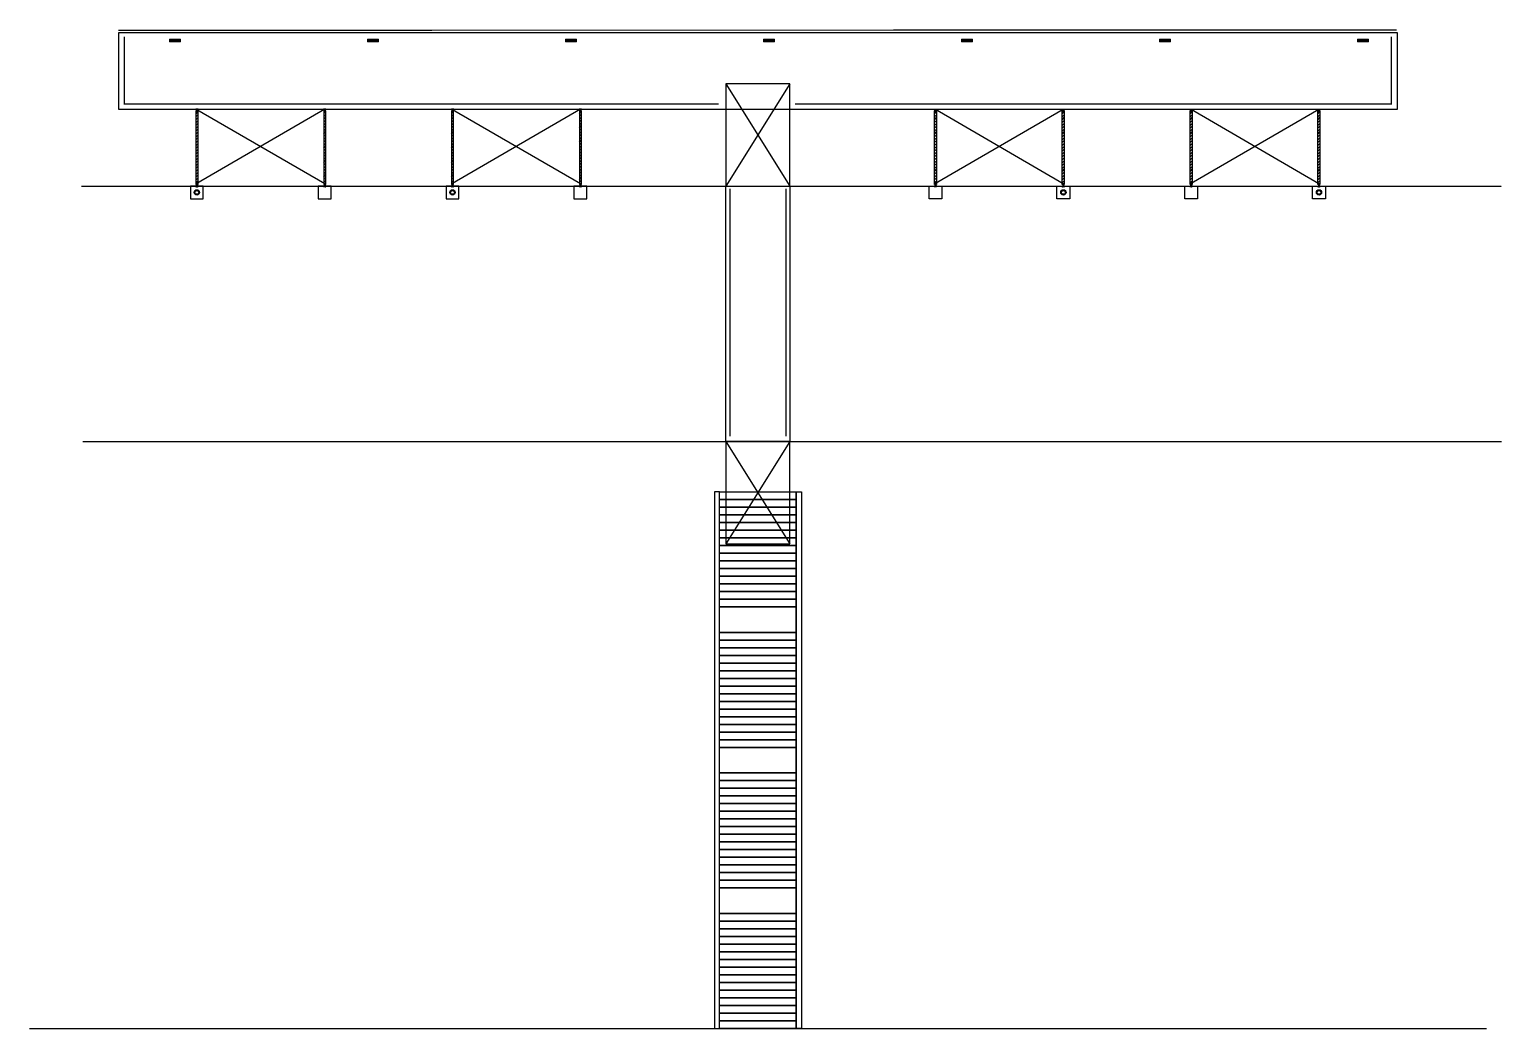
# Model space of a CAD drawing. Header units: millimetres. Extents: x -117610 to -60024, y -28790 to 10299.
import ezdxf

# ---------------------------------------------------------------- set-up
doc = ezdxf.new("R2010")
doc.units = ezdxf.units.MM
doc.header["$LTSCALE"] = 1000
doc.header["$MEASUREMENT"] = 0
doc.linetypes.add('DASH', pattern=[0.35, 0.25, -0.1])
doc.linetypes.add('DOTE', pattern=[2.42, 2, -0.2, 0.02, -0.2])
doc.layers.add('00标注文字', color=2, linetype='Continuous', lineweight=15)
doc.layers.add('DOTE', color=1, linetype='Continuous')
doc.layers.add('PUB_DIM', color=3, linetype='Continuous')
pattern_1 = [(45, (-111930.77, -47433.57), (-56.1266, 56.1266), [])]
pattern_2 = [(45, (-106930.77, -47433.57), (-56.1266, 56.1266), [])]

# ---------------------------------------------------------------- blocks, each defined once
blk = doc.blocks.new('游艇码头系船柱')
at = {"layer": '00标注文字', "color": 2}
for p, q in [((0.04, 0.1), (0.045, 0.1)), ((0.04, 0.05), (0.045, 0.05)), ((0.045, 0.1), (0.045, 0.05)), ((0.045, 0.095), (0.096, 0.095)), ((0.045, 0.055), (0.096, 0.055)), ((0.15, 0.11), (0.19, 0.11)), ((0.15, 0.04), (0.19, 0.04)), ((0.43, 0.095), (0.18, 0.095)), ((0.43, 0.055), (0.18, 0.055)), ((0.46, 0.11), (0.42, 0.11)), ((0.46, 0.04), (0.42, 0.04)), ((0.565, 0.095), (0.514, 0.095)), ((0.565, 0.055), (0.514, 0.055)), ((0.57, 0.1), (0.565, 0.1)), ((0.565, 0.1), (0.565, 0.05)), ((0.57, 0.05), (0.565, 0.05))]:
    blk.add_line(p, q, dxfattribs=at)
blk.add_lwpolyline([(0, 0.15), (0.61, 0.15), (0.61, 0), (0, 0)], close=True, dxfattribs=at)
for centre in [(0.13, 0.075), (0.48, 0.075)]:
    blk.add_circle(centre, 0.04, dxfattribs=at)
at = {"layer": '00标注文字', "color": 8}
for centre in [(0.13, 0.075), (0.48, 0.075)]:
    blk.add_circle(centre, 0.035, dxfattribs=at)
at = {"layer": '00标注文字', "color": 2}
for centre, radius, start, end in [((0.046, 0.075), 0.0256, 102.68038, 257.31962), ((0.151, 0.075), 0.035, 325.1501, 34.8499), ((0.19, 0.075), 0.035, 34.8499, 90), ((0.19, 0.075), 0.035, 270, 325.1501), ((0.42, 0.075), 0.035, 90, 145.1501), ((0.42, 0.075), 0.035, 214.8499, 270), ((0.459, 0.075), 0.035, 145.1501, 214.8499), ((0.564, 0.075), 0.0256, 282.68038, 77.31962)]:
    blk.add_arc(centre, radius, start, end, dxfattribs=at)
blk = doc.blocks.new('*U6')
at = {"layer": '00标注文字', "xscale": -693.1336901761795, "yscale": 693.1336901761795, "zscale": 693.1336901761795}
blk.add_blockref('游艇码头系船柱', (211, -52), dxfattribs=at)
blk = doc.blocks.new('*U7')
at = {"color": 0, "linetype": 'ByBlock', "lineweight": -2, "transparency": 16777216}
for p in [(0, 0), (7745, 0), (15490, 0), (23235, 0), (30980, 0), (38725, 0), (46470, 0)]:
    blk.add_blockref('*U6', p, dxfattribs=at)
blk = doc.blocks.new('*U8')
blk.add_lwpolyline([(-1500, 150), (1500, 150), (1500, -150), (-1500, -150)], close=True)
blk = doc.blocks.new('*U9')
at = {"color": 0, "linetype": 'ByBlock', "lineweight": -2, "transparency": 16777216}
for p in [(0, 0), (0, -300), (0, -600), (0, -900), (0, -1200), (0, -1500), (0, -1800), (0, -2100), (0, -2400), (0, -2700), (0, -3000), (0, -3300), (0, -3600), (0, -3900), (0, -4200)]:
    blk.add_blockref('*U8', p, dxfattribs=at)
blk = doc.blocks.new('M24_90')
at = {"layer": 'PUB_DIM'}
for p, q in [((-11, 11), (-14, 10)), ((-11, 11), (-7, 10)), ((-11, 11), (11, 11)), ((-7, 10), (0, 11)), ((-7, 10), (-7, 0)), ((0, 11), (7, 10)), ((11, 11), (7, 10)), ((7, 10), (7, 0)), ((11, 11), (14, 10)), ((-11, -74), (-14, -73)), ((-11, -74), (-7, -73)), ((-11, -74), (11, -74)), ((-7, -73), (-7, -58)), ((-7, -73), (0, -74)), ((0, -74), (7, -73)), ((7, -73), (7, -58)), ((11, -74), (7, -73)), ((11, -74), (14, -73))]:
    blk.add_line(p, q, dxfattribs=at)
for points in [[(-14, 10), (14, 10), (14, 0), (-14, 0)], [(-8, 0), (8, 0), (8, -77), (-8, -77)], [(-15, -52), (15, -52), (15, -55), (-15, -55)], [(-14, -73), (14, -73), (14, -58), (-14, -58)]]:
    blk.add_lwpolyline(points, close=True, dxfattribs=at)
blk = doc.blocks.new('ahjshdasda')
at = {"layer": 'PUB_DIM'}
for p, q in [((39726, 54601), (39726, 54591)), ((39727, 54601), (39727, 54591)), ((39729, 54601), (39729, 54591)), ((39731, 54601), (39731, 54591))]:
    blk.add_line(p, q, dxfattribs=at)
for points in [[(39720, 54602), (39737, 54602), (39737, 54600), (39720, 54600)], [(39729, 54599), (39729, 54580), (39728, 54580), (39728, 54599)]]:
    blk.add_lwpolyline(points, close=True, dxfattribs=at)
at = {"layer": 'PUB_DIM', "xscale": 0.08773124708293675, "yscale": 0.08773124708293675, "zscale": 0.08773124708293675, "rotation": 90.01075038123389}
blk.add_blockref('M24_90', (39726, 54594), dxfattribs=at)
blk = doc.blocks.new('M16膨胀螺栓')
at = {"layer": 'PUB_DIM'}
for p, q in [((-12, 12), (-16, 10)), ((-12, 12), (-8, 10)), ((-12, 12), (12, 12)), ((-8, 10), (0, 12)), ((0, 12), (8, 10)), ((12, 12), (8, 10)), ((12, 12), (16, 10)), ((-8, -84), (-12, -103)), ((-12, -103), (-12, -112)), ((-12, -112), (12, -112)), ((-10, -112), (-10, -112)), ((0, -128), (-10, -123)), ((-5, -117), (5, -117)), ((-2, -107), (-4, -112)), ((-1, -84), (-2, -107)), ((0, -128), (10, -123)), ((1, -84), (2, -107)), ((2, -107), (4, -112)), ((8, -84), (12, -103)), ((10, -112), (10, -112)), ((12, -103), (12, -112))]:
    blk.add_line(p, q, dxfattribs=at)
for points in [[(-16, 10), (16, 10), (16, 0), (-16, 0)], [(-8, 22), (8, 22), (8, -73), (-8, -73)], [(-10, -18), (10, -18), (10, -123), (-10, -123)], [(-8, -79), (8, -79), (8, -84), (-8, -84)]]:
    blk.add_lwpolyline(points, close=True, dxfattribs=at)
for centre, start, end in [((-5, -112), 180, 270), ((5, -112), 270, 0)]:
    blk.add_arc(centre, 5, start, end, dxfattribs=at)
blk = doc.blocks.new('hjashdasda')
at = {"layer": 'DOTE', "linetype": 'DOTE', "ltscale": 0.005}
for p, q in [((37896, 49659), (37896, 49655)), ((37909, 49660), (37909, 49655))]:
    blk.add_line(p, q, dxfattribs=at)
at = {"layer": 'DOTE', "linetype": 'DOTE', "ltscale": 0.02}
for p, q in [((37907, 49665), (37897, 49665)), ((37903, 49683), (37903, 49656))]:
    blk.add_line(p, q, dxfattribs=at)
at = {"layer": 'PUB_DIM'}
for p, q in [((37896, 49657), (37896, 49656)), ((37897, 49657), (37897, 49656)), ((37900, 49657), (37900, 49669)), ((37905, 49669), (37900, 49669)), ((37902, 49657), (37902, 49669)), ((37903, 49657), (37903, 49669)), ((37905, 49657), (37905, 49669)), ((37908, 49657), (37908, 49656)), ((37909, 49657), (37909, 49656))]:
    blk.add_line(p, q, dxfattribs=at)
for points in [[(37911, 49656), (37894, 49656), (37894, 49657), (37911, 49657)], [(37902, 49661), (37902, 49682), (37903, 49682), (37903, 49661)]]:
    blk.add_lwpolyline(points, close=True, dxfattribs=at)
at = {"layer": 'PUB_DIM', "yscale": 0.08773124708293675, "zscale": 0.08773124708293675}
for name, p, xscale, rotation in [('M16膨胀螺栓', (37896, 49657), -0.08773124708293675, 359.9999999999325), ('M24_90', (37905, 49665), 0.08773124708293675, 270)]:
    blk.add_blockref(name, p, dxfattribs=dict(at, xscale=xscale, rotation=rotation))
at = {"layer": 'PUB_DIM', "xscale": 0.08773124708293675, "yscale": 0.08773124708293675, "zscale": 0.08773124708293675}
blk.add_blockref('M16膨胀螺栓', (37909, 49657), dxfattribs=at)
blk = doc.blocks.new('*U10')
blk.add_lwpolyline([(-1500, 150), (1500, 150), (1500, -150), (-1500, -150)], close=True)
blk = doc.blocks.new('*U11')
at = {"color": 0, "linetype": 'ByBlock', "lineweight": -2, "transparency": 16777216}
for p in [(0, 0), (0, -300), (0, -600), (0, -900), (0, -1200), (0, -1500), (0, -1800), (0, -2100), (0, -2400), (0, -2700), (0, -3000), (0, -3300), (0, -3600), (0, -3900), (0, -4200)]:
    blk.add_blockref('*U10', p, dxfattribs=at)
blk = doc.blocks.new('*U12')
blk.add_lwpolyline([(-1500, 150), (1500, 150), (1500, -150), (-1500, -150)], close=True)
blk = doc.blocks.new('*U13')
at = {"color": 0, "linetype": 'ByBlock', "lineweight": -2, "transparency": 16777216}
for p in [(0, 0), (0, -300), (0, -600), (0, -900), (0, -1200), (0, -1500), (0, -1800), (0, -2100), (0, -2400), (0, -2700), (0, -3000), (0, -3300), (0, -3600), (0, -3900), (0, -4200)]:
    blk.add_blockref('*U12', p, dxfattribs=at)
blk = doc.blocks.new('*U14')
blk.add_lwpolyline([(-1500, 150), (1500, 150), (1500, -150), (-1500, -150)], close=True)
blk = doc.blocks.new('*U15')
at = {"color": 0, "linetype": 'ByBlock', "lineweight": -2, "transparency": 16777216}
for p in [(0, 0), (0, -300), (0, -600), (0, -900), (0, -1200), (0, -1500), (0, -1800), (0, -2100), (0, -2400), (0, -2700), (0, -3000), (0, -3300), (0, -3600), (0, -3900), (0, -4200)]:
    blk.add_blockref('*U14', p, dxfattribs=at)

msp = doc.modelspace()

# ---------------------------------------------------------------- hatches: boundary and pattern name
h = msp.add_hatch()
h.set_pattern_fill('ANSI31', color=3, scale=50)
h.set_pattern_definition(pattern_2)
h.paths.add_polyline_path([(-111016, 4235), (-111096, 4235), (-111096, 7109), (-111016, 7109)])
h = msp.add_hatch()
h.set_pattern_fill('ANSI31', color=3, scale=50)
h.set_pattern_definition(pattern_1)
h.paths.add_polyline_path([(-106016, 4235), (-106096, 4235), (-106096, 7109), (-106016, 7109)])
h = msp.add_hatch()
h.set_pattern_fill('ANSI31', color=3, scale=50)
h.set_pattern_definition(pattern_2)
h.paths.add_polyline_path([(-101016, 4235), (-101096, 4235), (-101096, 7109), (-101016, 7109)])
h = msp.add_hatch()
h.set_pattern_fill('ANSI31', color=3, scale=50)
h.set_pattern_definition(pattern_1)
h.paths.add_polyline_path([(-96016, 4235), (-96096, 4235), (-96096, 7109), (-96016, 7109)])
h = msp.add_hatch()
h.set_pattern_fill('ANSI31', color=3, scale=50)
h.set_pattern_definition([(45, (-121930.77, -47433.57), (-56.1266, 56.1266), [])])
h.paths.add_polyline_path([(-82210, 4235), (-82130, 4235), (-82130, 7109), (-82210, 7109)])
h = msp.add_hatch()
h.set_pattern_fill('ANSI31', color=3, scale=50)
h.set_pattern_definition([(45, (-116930.77, -47433.57), (-56.1266, 56.1266), [])])
h.paths.add_polyline_path([(-77210, 4235), (-77130, 4235), (-77130, 7109), (-77210, 7109)])
h = msp.add_hatch()
h.set_pattern_fill('ANSI31', color=3, scale=50)
h.set_pattern_definition(pattern_1)
h.paths.add_polyline_path([(-72210, 4235), (-72130, 4235), (-72130, 7109), (-72210, 7109)])
h = msp.add_hatch()
h.set_pattern_fill('ANSI31', color=3, scale=50)
h.set_pattern_definition(pattern_2)
h.paths.add_polyline_path([(-67210, 4235), (-67130, 4235), (-67130, 7109), (-67210, 7109)])

# ---------------------------------------------------------------- linework, layer by layer
at = {"color": 4, "const_width": 50}
msp.add_lwpolyline([(-114135, 10268), (-64123, 10274)], dxfattribs=at)
for points in [[(-114113, 10173), (-64113, 10173), (-64113, 7173), (-87113, 7173), (-87113, 7173), (-91113, 7173), (-91113, 7173), (-114113, 7173)], [(-110810, 4173), (-111310, 4173), (-111310, 3673), (-110810, 3673)], [(-105810, 4173), (-106310, 4173), (-106310, 3673), (-105810, 3673)], [(-100810, 4173), (-101310, 4173), (-101310, 3673), (-100810, 3673)], [(-95810, 4173), (-96310, 4173), (-96310, 3673), (-95810, 3673)], [(-90363, 4173), (-87863, 4173), (-87863, -5827), (-90363, -5827)], [(-82415, 4173), (-81915, 4173), (-81915, 3673), (-82415, 3673)], [(-77415, 4173), (-76915, 4173), (-76915, 3673), (-77415, 3673)], [(-72415, 4173), (-71915, 4173), (-71915, 3673), (-72415, 3673)], [(-67415, 4173), (-66915, 4173), (-66915, 3673), (-67415, 3673)], [(-90613, -7790), (-90813, -7790), (-90813, -28790), (-90613, -28790)], [(-87613, -7790), (-87413, -7790), (-87413, -28790), (-87613, -28790)], [(-90613, -12290), (-87613, -12290), (-87613, -13290), (-90613, -13290)], [(-90613, -17790), (-87613, -17790), (-87613, -18790), (-90613, -18790)], [(-90613, -23290), (-87613, -23290), (-87613, -24290), (-90613, -24290)]]:
    msp.add_lwpolyline(points, close=True)
at = {"color": 6, "const_width": 50}
for points in [[(-113894, 10013), (-113894, 7380), (-90908, 7380), (-90908, 7380), (-90643, 7380)], [(-64331, 10013), (-64331, 7380), (-87318, 7380), (-87318, 7380), (-87663, 7380)], [(-90209, 4065), (-90209, -5617)], [(-88016, 4065), (-88016, -5617)]]:
    msp.add_lwpolyline(points, dxfattribs=at)
at = {"color": 2}
for points in [[(-90363, 4173), (-87863, 4173), (-87863, 8173), (-90363, 8173)], [(-90363, -9827), (-87863, -9827), (-87863, -5827), (-90363, -5827)]]:
    msp.add_lwpolyline(points, close=True, dxfattribs=at)
for points in [[(-87863, 8173), (-90363, 4173)], [(-90363, 8173), (-87863, 4173)], [(-87863, -5827), (-90363, -9827)], [(-90363, -5827), (-87863, -9827)]]:
    msp.add_lwpolyline(points, dxfattribs=at)
at = {"color": 3}
for points in [[(-111016, 7109), (-111096, 7109), (-111096, 4235), (-111016, 4235)], [(-106016, 7109), (-106096, 7109), (-106096, 4235), (-106016, 4235)], [(-101016, 7109), (-101096, 7109), (-101096, 4235), (-101016, 4235)], [(-96016, 7109), (-96096, 7109), (-96096, 4235), (-96016, 4235)], [(-82210, 7109), (-82130, 7109), (-82130, 4235), (-82210, 4235)], [(-77210, 7109), (-77130, 7109), (-77130, 4235), (-77210, 4235)], [(-72210, 7109), (-72130, 7109), (-72130, 4235), (-72210, 4235)], [(-67210, 7109), (-67130, 7109), (-67130, 4235), (-67210, 4235)]]:
    msp.add_lwpolyline(points, close=True, dxfattribs=at)
at = {"color": 1}
for points in [[(-106056, 7183), (-111058, 4274)], [(-111056, 7173), (-106058, 4274)], [(-96056, 7183), (-101058, 4274)], [(-101056, 7173), (-96058, 4274)], [(-82170, 7183), (-77168, 4274)], [(-77170, 7173), (-82168, 4274)], [(-72170, 7183), (-67168, 4274)], [(-67170, 7173), (-72168, 4274)]]:
    msp.add_lwpolyline(points, dxfattribs=at)
at = {"linetype": 'DASH', "ltscale": 0.1}
for points in [[(-115573, 4173), (-60024, 4173)], [(-115522, -5827), (-60024, -5827)], [(-117610, -28790), (-60616, -28790)]]:
    msp.add_lwpolyline(points, dxfattribs=at)
at = {"color": 1}
for centre, radius in [((-111060, 3923), 104), ((-111060, 3923), 73.7), ((-101060, 3923), 104), ((-101060, 3923), 73.7), ((-77165, 3923), 104), ((-77165, 3923), 73.7), ((-67165, 3923), 104), ((-67165, 3923), 73.7)]:
    msp.add_circle(centre, radius, dxfattribs=at)

# ---------------------------------------------------------------- block references
for name, p in [('*U7', (-111916, 9860)), ('*U9', (-89113, -7940)), ('*U11', (-89113, -13440)), ('*U13', (-89113, -18940)), ('*U15', (-89113, -24440))]:
    msp.add_blockref(name, p)
for name, p, xscale, yscale, zscale in [('ahjshdasda', (110174, -296876), -5.568559892244242, 5.568559892244242, 5.568559892244242), ('ahjshdasda', (115174, -296876), -5.568559892244242, 5.568559892244242, 5.568559892244242), ('ahjshdasda', (120174, -296876), -5.568559892244242, 5.568559892244242, 5.568559892244242), ('ahjshdasda', (125174, -296876), -5.568559892244242, 5.568559892244242, 5.568559892244242), ('ahjshdasda', (-303400, -296876), 5.568559892244242, 5.568559892244242, 5.568559892244242), ('ahjshdasda', (-298400, -296876), 5.568559892244242, 5.568559892244242, 5.568559892244242), ('ahjshdasda', (-293400, -296876), 5.568559892244242, 5.568559892244242, 5.568559892244242), ('ahjshdasda', (-288400, -296876), 5.568559892244242, 5.568559892244242, 5.568559892244242), ('hjashdasda', (36486, -189122), -3.892708075587689, 3.892708075587689, 3.892708075587689), ('hjashdasda', (41486, -189122), -3.892708075587689, 3.892708075587689, 3.892708075587689), ('hjashdasda', (46486, -189122), -3.892708075587689, 3.892708075587689, 3.892708075587689), ('hjashdasda', (51486, -189122), -3.892708075587689, 3.892708075587689, 3.892708075587689), ('hjashdasda', (-229711, -189122), 3.892708075587689, 3.892708075587689, 3.892708075587689), ('hjashdasda', (-224711, -189122), 3.892708075587689, 3.892708075587689, 3.892708075587689), ('hjashdasda', (-219711, -189122), 3.892708075587689, 3.892708075587689, 3.892708075587689), ('hjashdasda', (-214711, -189122), 3.892708075587689, 3.892708075587689, 3.892708075587689)]:
    msp.add_blockref(name, p, dxfattribs=dict(xscale=xscale, yscale=yscale, zscale=zscale))

doc.saveas('drawing.dxf')
